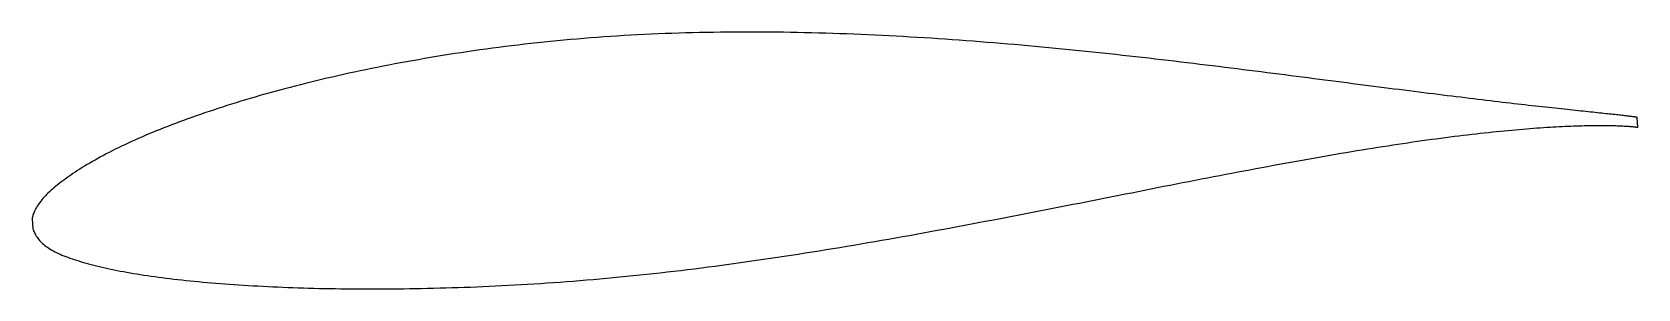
# Model space of a CAD drawing. Header units: metres. Extents: x -22.8 to 46.2, y -4.2 to 6.9.
import ezdxf

# ---------------------------------------------------------------- set-up
doc = ezdxf.new("R2010")
doc.units = ezdxf.units.M

msp = doc.modelspace()

# ---------------------------------------------------------------- linework, layer by layer
msp.add_lwpolyline([(46.213, 3.218), (46.211, 3.218), (46.207, 3.219), (46.201, 3.221), (46.191, 3.223), (46.179, 3.225), (46.165, 3.227), (46.147, 3.23), (46.127, 3.233), (46.105, 3.236), (46.079, 3.24), (46.051, 3.244), (46.021, 3.248), (45.988, 3.252), (45.952, 3.257), (45.913, 3.262), (45.872, 3.266), (45.828, 3.272), (45.782, 3.277), (45.733, 3.283), (45.682, 3.289), (45.627, 3.295), (45.571, 3.301), (45.511, 3.308), (45.449, 3.315), (45.384, 3.322), (45.317, 3.329), (45.247, 3.336), (45.175, 3.344), (45.1, 3.352), (45.023, 3.36), (44.942, 3.369), (44.86, 3.377), (44.775, 3.386), (44.687, 3.396), (44.597, 3.405), (44.504, 3.415), (44.408, 3.425), (44.311, 3.435), (44.21, 3.446), (44.107, 3.456), (44.002, 3.467), (43.894, 3.479), (43.784, 3.491), (43.671, 3.502), (43.556, 3.515), (43.438, 3.527), (43.318, 3.54), (43.195, 3.553), (43.07, 3.567), (42.942, 3.58), (42.812, 3.594), (42.68, 3.609), (42.545, 3.624), (42.408, 3.639), (42.269, 3.654), (42.127, 3.67), (41.983, 3.686), (41.836, 3.702), (41.688, 3.719), (41.536, 3.736), (41.383, 3.753), (41.227, 3.771), (41.069, 3.789), (40.909, 3.808), (40.746, 3.827), (40.581, 3.846), (40.414, 3.865), (40.245, 3.885), (40.073, 3.906), (39.9, 3.927), (39.724, 3.947), (39.546, 3.969), (39.365, 3.99), (39.183, 4.013), (38.999, 4.035), (38.812, 4.058), (38.623, 4.081), (38.433, 4.104), (38.24, 4.128), (38.045, 4.152), (37.848, 4.176), (37.649, 4.201), (37.448, 4.226), (37.245, 4.252), (37.04, 4.277), (36.833, 4.303), (36.624, 4.33), (36.413, 4.356), (36.2, 4.383), (35.985, 4.411), (35.769, 4.438), (35.551, 4.466), (35.33, 4.494), (35.108, 4.523), (34.884, 4.551), (34.658, 4.58), (34.431, 4.61), (34.202, 4.639), (33.971, 4.669), (33.738, 4.699), (33.503, 4.729), (33.267, 4.76), (33.029, 4.79), (32.79, 4.821), (32.549, 4.852), (32.306, 4.884), (32.062, 4.915), (31.816, 4.947), (31.568, 4.979), (31.319, 5.011), (31.069, 5.043), (30.817, 5.075), (30.563, 5.108), (30.308, 5.14), (30.052, 5.173), (29.794, 5.205), (29.534, 5.238), (29.274, 5.271), (29.012, 5.304), (28.748, 5.337), (28.484, 5.37), (28.218, 5.403), (27.95, 5.435), (27.682, 5.468), (27.412, 5.501), (27.141, 5.534), (26.869, 5.567), (26.596, 5.599), (26.321, 5.632), (26.046, 5.664), (25.769, 5.697), (25.491, 5.729), (25.212, 5.761), (24.932, 5.793), (24.651, 5.824), (24.369, 5.856), (24.086, 5.887), (23.803, 5.918), (23.518, 5.949), (23.232, 5.98), (22.946, 6.01), (22.658, 6.04), (22.37, 6.07), (22.081, 6.099), (21.791, 6.128), (21.5, 6.157), (21.209, 6.186), (20.917, 6.214), (20.624, 6.242), (20.33, 6.269), (20.036, 6.296), (19.741, 6.323), (19.446, 6.349), (19.15, 6.374), (18.853, 6.399), (18.556, 6.424), (18.259, 6.448), (17.96, 6.472), (17.662, 6.495), (17.363, 6.517), (17.063, 6.539), (16.764, 6.561), (16.463, 6.582), (16.163, 6.602), (15.862, 6.622), (15.561, 6.641), (15.259, 6.659), (14.957, 6.677), (14.655, 6.695), (14.353, 6.711), (14.051, 6.727), (13.748, 6.743), (13.446, 6.757), (13.143, 6.771), (12.84, 6.785), (12.537, 6.797), (12.234, 6.809), (11.931, 6.82), (11.628, 6.83), (11.325, 6.84), (11.022, 6.849), (10.719, 6.857), (10.417, 6.864), (10.114, 6.87), (9.811, 6.876), (9.509, 6.88), (9.207, 6.884), (8.905, 6.887), (8.603, 6.889), (8.302, 6.891), (8.001, 6.891), (7.7, 6.891), (7.4, 6.889), (7.1, 6.887), (6.8, 6.883), (6.5, 6.879), (6.202, 6.874), (5.903, 6.868), (5.605, 6.861), (5.308, 6.853), (5.011, 6.844), (4.715, 6.834), (4.419, 6.823), (4.123, 6.811), (3.829, 6.799), (3.535, 6.785), (3.242, 6.77), (2.949, 6.754), (2.657, 6.737), (2.366, 6.719), (2.075, 6.7), (1.786, 6.68), (1.497, 6.659), (1.209, 6.637), (0.922, 6.615), (0.635, 6.591), (0.35, 6.566), (0.065, 6.54), (-0.219, 6.513), (-0.501, 6.486), (-0.783, 6.457), (-1.064, 6.427), (-1.344, 6.397), (-1.622, 6.365), (-1.9, 6.333), (-2.177, 6.299), (-2.452, 6.265), (-2.726, 6.23), (-3, 6.194), (-3.272, 6.157), (-3.543, 6.12), (-3.813, 6.081), (-4.081, 6.042), (-4.348, 6.002), (-4.615, 5.961), (-4.879, 5.92), (-5.143, 5.878), (-5.405, 5.835), (-5.666, 5.791), (-5.926, 5.747), (-6.184, 5.702), (-6.441, 5.656), (-6.696, 5.61), (-6.95, 5.563), (-7.203, 5.516), (-7.454, 5.468), (-7.703, 5.419), (-7.951, 5.37), (-8.198, 5.32), (-8.443, 5.27), (-8.687, 5.219), (-8.929, 5.167), (-9.169, 5.115), (-9.408, 5.062), (-9.645, 5.009), (-9.88, 4.955), (-10.114, 4.901), (-10.346, 4.846), (-10.577, 4.791), (-10.805, 4.735), (-11.032, 4.679), (-11.258, 4.622), (-11.481, 4.565), (-11.703, 4.507), (-11.923, 4.449), (-12.141, 4.391), (-12.357, 4.332), (-12.572, 4.272), (-12.784, 4.213), (-12.995, 4.153), (-13.204, 4.093), (-13.411, 4.032), (-13.616, 3.971), (-13.819, 3.909), (-14.02, 3.848), (-14.219, 3.786), (-14.417, 3.724), (-14.612, 3.661), (-14.805, 3.598), (-14.996, 3.535), (-15.185, 3.472), (-15.372, 3.409), (-15.557, 3.345), (-15.74, 3.282), (-15.921, 3.217), (-16.1, 3.153), (-16.276, 3.089), (-16.451, 3.024), (-16.623, 2.96), (-16.794, 2.895), (-16.962, 2.83), (-17.127, 2.765), (-17.291, 2.699), (-17.452, 2.634), (-17.612, 2.568), (-17.769, 2.503), (-17.923, 2.437), (-18.076, 2.372), (-18.226, 2.306), (-18.374, 2.24), (-18.52, 2.174), (-18.663, 2.108), (-18.804, 2.042), (-18.943, 1.976), (-19.079, 1.91), (-19.213, 1.844), (-19.345, 1.778), (-19.474, 1.712), (-19.601, 1.646), (-19.726, 1.58), (-19.848, 1.514), (-19.968, 1.448), (-20.085, 1.382), (-20.2, 1.316), (-20.313, 1.251), (-20.423, 1.185), (-20.531, 1.12), (-20.636, 1.055), (-20.739, 0.991), (-20.839, 0.927), (-20.937, 0.863), (-21.032, 0.799), (-21.125, 0.736), (-21.216, 0.673), (-21.304, 0.611), (-21.389, 0.549), (-21.472, 0.487), (-21.553, 0.426), (-21.631, 0.366), (-21.707, 0.305), (-21.78, 0.246), (-21.85, 0.186), (-21.918, 0.127), (-21.983, 0.068), (-22.046, 0.01), (-22.107, -0.048), (-22.164, -0.106), (-22.219, -0.163), (-22.272, -0.22), (-22.322, -0.277), (-22.37, -0.333), (-22.414, -0.389), (-22.457, -0.444), (-22.496, -0.499), (-22.534, -0.553), (-22.568, -0.607), (-22.6, -0.66), (-22.63, -0.712), (-22.657, -0.763), (-22.681, -0.814), (-22.703, -0.862), (-22.722, -0.91), (-22.739, -0.955), (-22.753, -0.998), (-22.765, -1.038), (-22.774, -1.074), (-22.781, -1.105), (-22.786, -1.129), (-22.789, -1.144), (-22.761, -1.585), (-22.76, -1.588), (-22.755, -1.599), (-22.748, -1.615), (-22.737, -1.64), (-22.723, -1.673), (-22.705, -1.713), (-22.685, -1.755), (-22.663, -1.8), (-22.637, -1.846), (-22.609, -1.893), (-22.578, -1.939), (-22.545, -1.986), (-22.509, -2.032), (-22.47, -2.077), (-22.429, -2.122), (-22.386, -2.167), (-22.339, -2.21), (-22.29, -2.253), (-22.239, -2.295), (-22.185, -2.336), (-22.129, -2.376), (-22.07, -2.416), (-22.008, -2.455), (-21.944, -2.493), (-21.877, -2.531), (-21.808, -2.568), (-21.736, -2.604), (-21.662, -2.639), (-21.585, -2.674), (-21.506, -2.709), (-21.424, -2.742), (-21.34, -2.776), (-21.253, -2.808), (-21.164, -2.841), (-21.072, -2.872), (-20.978, -2.904), (-20.881, -2.935), (-20.782, -2.966), (-20.68, -2.997), (-20.576, -3.027), (-20.469, -3.057), (-20.36, -3.087), (-20.249, -3.117), (-20.135, -3.147), (-20.018, -3.176), (-19.899, -3.205), (-19.778, -3.233), (-19.655, -3.262), (-19.529, -3.29), (-19.4, -3.318), (-19.269, -3.345), (-19.136, -3.372), (-19.001, -3.399), (-18.863, -3.425), (-18.723, -3.451), (-18.58, -3.476), (-18.435, -3.501), (-18.288, -3.525), (-18.139, -3.549), (-17.988, -3.573), (-17.834, -3.596), (-17.678, -3.618), (-17.519, -3.64), (-17.359, -3.662), (-17.196, -3.683), (-17.031, -3.704), (-16.864, -3.724), (-16.695, -3.744), (-16.523, -3.764), (-16.349, -3.783), (-16.174, -3.802), (-15.996, -3.82), (-15.816, -3.838), (-15.634, -3.855), (-15.45, -3.873), (-15.263, -3.889), (-15.075, -3.905), (-14.885, -3.921), (-14.693, -3.936), (-14.498, -3.951), (-14.302, -3.965), (-14.104, -3.979), (-13.903, -3.993), (-13.701, -4.006), (-13.497, -4.018), (-13.291, -4.03), (-13.083, -4.042), (-12.873, -4.053), (-12.662, -4.064), (-12.448, -4.074), (-12.233, -4.084), (-12.016, -4.093), (-11.797, -4.102), (-11.576, -4.11), (-11.353, -4.118), (-11.129, -4.125), (-10.903, -4.132), (-10.675, -4.138), (-10.446, -4.143), (-10.215, -4.149), (-9.982, -4.153), (-9.748, -4.157), (-9.512, -4.16), (-9.274, -4.163), (-9.035, -4.166), (-8.794, -4.167), (-8.552, -4.168), (-8.308, -4.169), (-8.062, -4.169), (-7.815, -4.168), (-7.567, -4.167), (-7.317, -4.165), (-7.066, -4.162), (-6.813, -4.159), (-6.559, -4.156), (-6.304, -4.152), (-6.047, -4.147), (-5.789, -4.141), (-5.53, -4.135), (-5.269, -4.128), (-5.007, -4.121), (-4.744, -4.113), (-4.479, -4.105), (-4.213, -4.096), (-3.946, -4.086), (-3.678, -4.075), (-3.409, -4.064), (-3.139, -4.052), (-2.867, -4.04), (-2.595, -4.027), (-2.321, -4.012), (-2.046, -3.998), (-1.771, -3.982), (-1.494, -3.966), (-1.216, -3.949), (-0.938, -3.931), (-0.658, -3.913), (-0.377, -3.893), (-0.096, -3.873), (0.186, -3.852), (0.469, -3.83), (0.753, -3.808), (1.038, -3.784), (1.324, -3.76), (1.61, -3.735), (1.897, -3.709), (2.185, -3.682), (2.473, -3.654), (2.762, -3.626), (3.052, -3.596), (3.342, -3.566), (3.633, -3.536), (3.925, -3.504), (4.217, -3.472), (4.51, -3.438), (4.803, -3.404), (5.096, -3.369), (5.391, -3.334), (5.685, -3.297), (5.98, -3.26), (6.276, -3.222), (6.572, -3.184), (6.868, -3.144), (7.164, -3.104), (7.461, -3.063), (7.758, -3.022), (8.056, -2.98), (8.354, -2.937), (8.652, -2.894), (8.95, -2.85), (9.248, -2.805), (9.547, -2.76), (9.845, -2.714), (10.144, -2.668), (10.443, -2.621), (10.742, -2.573), (11.041, -2.525), (11.34, -2.477), (11.639, -2.428), (11.938, -2.378), (12.237, -2.328), (12.536, -2.278), (12.835, -2.227), (13.134, -2.176), (13.432, -2.124), (13.731, -2.072), (14.029, -2.02), (14.328, -1.967), (14.626, -1.914), (14.923, -1.861), (15.221, -1.807), (15.518, -1.753), (15.815, -1.699), (16.112, -1.645), (16.408, -1.59), (16.704, -1.535), (16.999, -1.48), (17.295, -1.425), (17.589, -1.369), (17.884, -1.314), (18.177, -1.258), (18.471, -1.202), (18.764, -1.146), (19.056, -1.09), (19.348, -1.034), (19.639, -0.977), (19.929, -0.921), (20.219, -0.865), (20.508, -0.808), (20.797, -0.752), (21.085, -0.695), (21.372, -0.639), (21.659, -0.582), (21.945, -0.526), (22.23, -0.469), (22.514, -0.413), (22.797, -0.357), (23.08, -0.301), (23.361, -0.245), (23.642, -0.189), (23.922, -0.134), (24.201, -0.079), (24.48, -0.024), (24.757, 0.031), (25.033, 0.086), (25.308, 0.141), (25.582, 0.195), (25.855, 0.249), (26.128, 0.302), (26.399, 0.356), (26.669, 0.409), (26.937, 0.461), (27.205, 0.513), (27.472, 0.566), (27.737, 0.617), (28.001, 0.668), (28.264, 0.719), (28.526, 0.769), (28.786, 0.819), (29.045, 0.869), (29.303, 0.918), (29.56, 0.966), (29.815, 1.015), (30.069, 1.062), (30.322, 1.109), (30.573, 1.156), (30.823, 1.202), (31.071, 1.248), (31.318, 1.293), (31.563, 1.337), (31.808, 1.381), (32.05, 1.424), (32.291, 1.467), (32.53, 1.509), (32.768, 1.551), (33.005, 1.592), (33.239, 1.632), (33.473, 1.671), (33.704, 1.71), (33.934, 1.749), (34.162, 1.787), (34.389, 1.824), (34.614, 1.86), (34.837, 1.896), (35.058, 1.931), (35.278, 1.966), (35.496, 1.999), (35.712, 2.032), (35.927, 2.065), (36.139, 2.097), (36.35, 2.128), (36.559, 2.158), (36.766, 2.188), (36.971, 2.217), (37.175, 2.246), (37.376, 2.273), (37.576, 2.3), (37.773, 2.327), (37.969, 2.352), (38.163, 2.377), (38.354, 2.402), (38.544, 2.426), (38.732, 2.449), (38.918, 2.471), (39.101, 2.492), (39.283, 2.513), (39.462, 2.534), (39.64, 2.553), (39.815, 2.572), (39.989, 2.591), (40.16, 2.609), (40.329, 2.626), (40.496, 2.642), (40.66, 2.658), (40.823, 2.673), (40.983, 2.688), (41.141, 2.701), (41.297, 2.715), (41.451, 2.727), (41.603, 2.739), (41.752, 2.751), (41.899, 2.762), (42.044, 2.772), (42.186, 2.782), (42.326, 2.791), (42.464, 2.799), (42.6, 2.808), (42.733, 2.815), (42.864, 2.822), (42.992, 2.829), (43.119, 2.835), (43.242, 2.84), (43.364, 2.845), (43.483, 2.85), (43.6, 2.854), (43.714, 2.857), (43.826, 2.86), (43.935, 2.863), (44.042, 2.866), (44.146, 2.868), (44.249, 2.869), (44.348, 2.87), (44.445, 2.871), (44.54, 2.872), (44.632, 2.872), (44.722, 2.872), (44.809, 2.871), (44.894, 2.87), (44.976, 2.869), (45.055, 2.868), (45.132, 2.866), (45.207, 2.864), (45.279, 2.862), (45.348, 2.86), (45.415, 2.858), (45.48, 2.855), (45.541, 2.852), (45.601, 2.849), (45.657, 2.846), (45.711, 2.843), (45.763, 2.839), (45.811, 2.836), (45.858, 2.833), (45.901, 2.829), (45.942, 2.825), (45.981, 2.822), (46.016, 2.818), (46.05, 2.815), (46.08, 2.812), (46.108, 2.808), (46.133, 2.805), (46.156, 2.802), (46.176, 2.799), (46.193, 2.796), (46.208, 2.794), (46.22, 2.792), (46.229, 2.79), (46.236, 2.788), (46.24, 2.787), (46.241, 2.787)], close=True)

doc.saveas('drawing.dxf')
